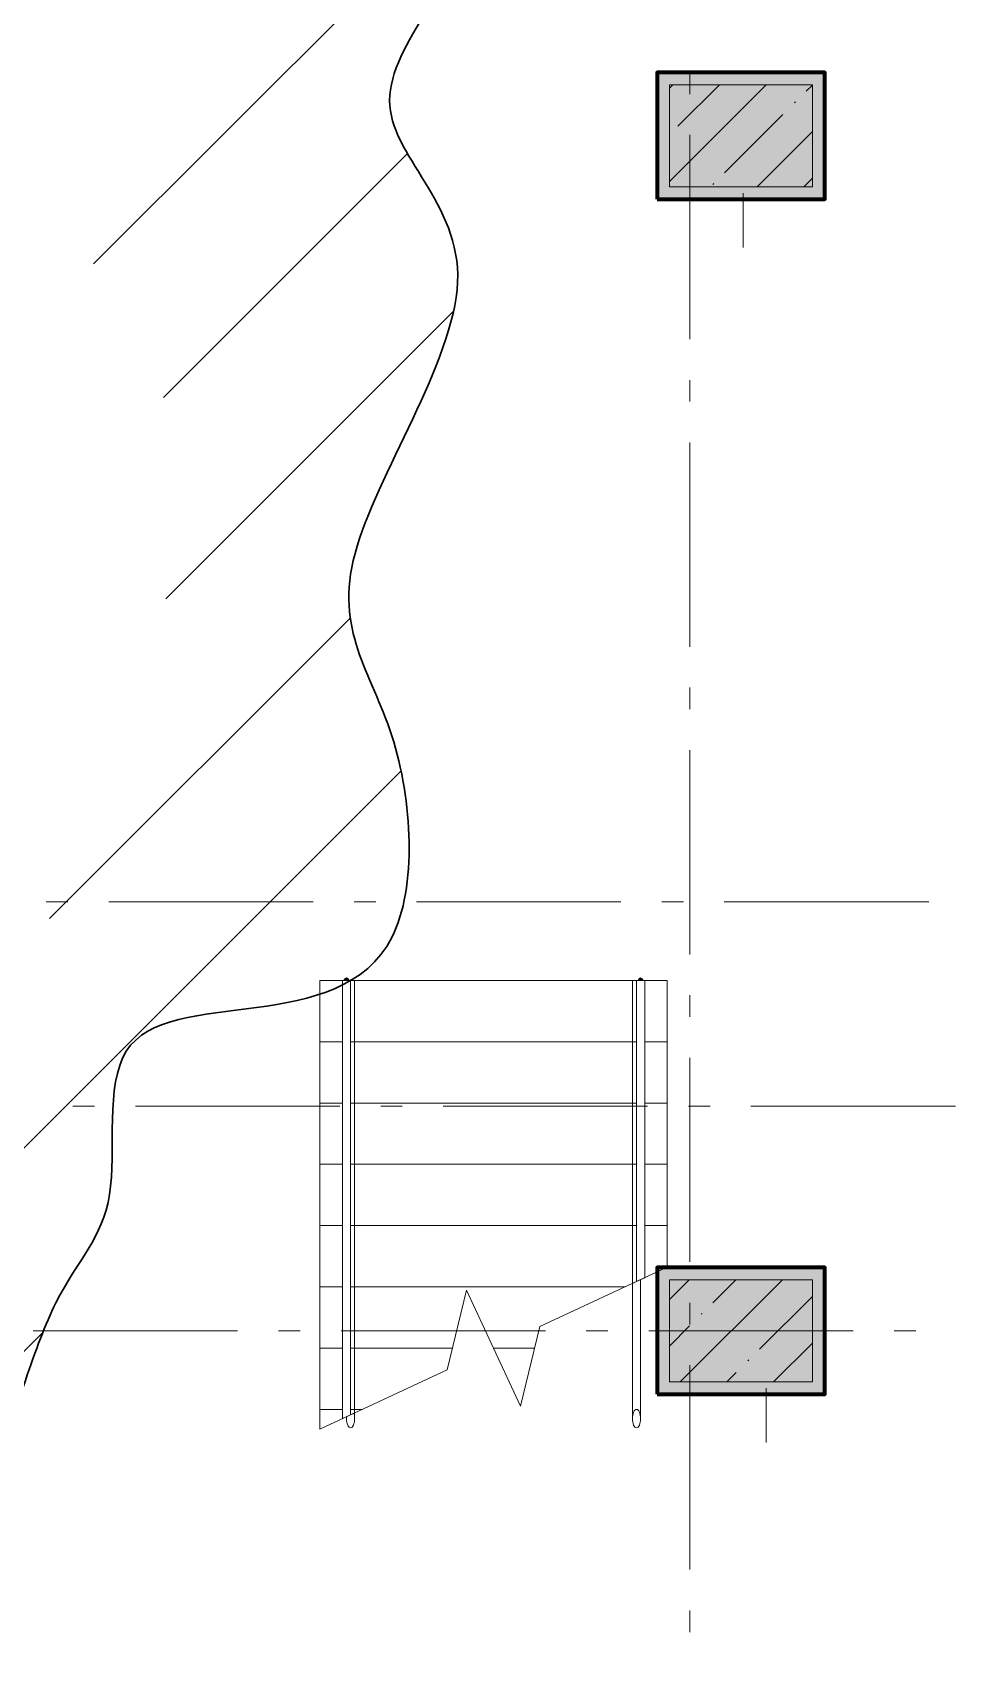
# Model space of a CAD drawing. Header units: millimetres. Extents: x -537608 to 253996, y -217170 to 186033.
# Drawn here: x -275776 to -271262, y 17471 to 25455 of the extents above; entities that cross this region are included whole.
import ezdxf

# ---------------------------------------------------------------- set-up
doc = ezdxf.new("R2010")
doc.units = ezdxf.units.MM
doc.layers.add('16) Лак 1.6м', color=160, linetype='Continuous', lineweight=90)
doc.layers.add('2) окраска коммуникации', color=152, linetype='Continuous', lineweight=30)
doc.layers.add('PDF _Геометрия', color=7, linetype='Continuous')
doc.layers.add('PDF _Сплошная заливка', color=7, linetype='Continuous', true_color=0xffffff)

msp = doc.modelspace()

# ---------------------------------------------------------------- hatches: boundary and pattern name
at = {"layer": '2) окраска коммуникации'}
h = msp.add_hatch(dxfattribs=at)
h.set_pattern_fill('ANSI31', color=5, scale=222)
h.set_pattern_definition([(45, (-305519.1207057401, -20669.70725479615), (-498.404214719338, 498.404214719338), [])])
edge = h.paths.add_edge_path()
edge.add_spline(control_points=[(-290778.1295418454, 11066.73725550275), (-290387.3432222666, 10570.64956164246), (-289743.0727939522, 11066.73725550275), (-288919.2533206891, 10560.09502494372), (-288105.9940039013, 11182.84275210756), (-286954.7584622179, 10760.64031071276), (-286007.4205449632, 10940.02898327531), (-285042.7477676743, 10616.4758401128), (-284130.9316466053, 11012.66351929682), (-281975.2535672687, 10728.45236448853), (-280376.2745304737, 10966.16539146788), (-279268.5103913055, 11271.04947029478), (-278118.4513044439, 10949.64111317335), (-276985.3064717367, 10882.03391194695), (-275953.6378516486, 10645.40870765447), (-275395.5217863466, 9715.80969079132), (-275395.5217863466, 8271.049470294769), (-275157.9741394991, 7191.990446720993), (-275614.6139921821, 6955.365242428517), (-274802.8089473837, 5738.435620353113), (-275817.5648653687, 5129.970809315353), (-275327.2936148814, 3468.32095605044), (-275716.284211203, 2758.444644058261), (-275293.4682106751, 2171.049470294798), (-273991.1979089876, 1727.434825355442), (-273974.2852068844, 2606.328441298821), (-273078.354413281, 3011.971648657254), (-273078.354413281, 4702.152378432475), (-273720.5962273882, 5040.188384564499), (-273078.354413281, 5733.162197135294), (-273720.5962273882, 6578.252911580283), (-273078.354413281, 7271.226724151078), (-273805.1597379039, 8271.049470294769), (-273078.354413281, 9012.112854846077), (-274291.2526209565, 9488.117833320925), (-274291.2526209565, 9164.229057605517), (-275005.9538269726, 9367.050661284731), (-275005.9538269726, 9971.049470294914), (-275073.6046353852, 10786.80188703947), (-275073.6046353852, 11271.04947029477), (-274668.013299255, 12503.44621075098), (-274837.1387682355, 13297.83082516133), (-275344.516727228, 13652.76863159998), (-276004.1090051488, 13838.68843497268), (-276985.0410709787, 13838.68843497268), (-277813.7588178802, 13821.78663466605), (-278642.4765647816, 14041.5100386519), (-279014.5544589998, 14768.28815095071), (-278845.4274379684, 16002.11957333274), (-278185.8367120985, 17021.04947029478), (-276443.2448242154, 17292.77574880551), (-275935.8653131717, 18408.29456904137), (-275682.1763336755, 19337.89358590452), (-275310.0999915081, 19659.02849084479), (-275479.2254604886, 20622.4311083212), (-274684.3331177936, 20656.23470893446), (-273872.526520944, 20842.15451230705), (-273940.1773293568, 22126.69133560897), (-274481.0718343636, 22725.7502556256), (-273331.0142995532, 24399.02918509419), (-274379.5971737959, 25075.10119735836), (-273331.0142995532, 26038.50451394953), (-274075.1700879899, 26985.00533111931), (-273078.354413281, 28523.06915902023), (-273078.354413281, 28523.06915902023), (-273345.9962499433, 29714.537717836), (-274039.4123800195, 30880.7626381065), (-275206.382616933, 30238.49422645559), (-276187.3146827629, 30745.54823565369), (-277354.2849196764, 30153.98522492256), (-279011.7204134791, 30982.17343994616), (-280026.4778835152, 30677.94103442728), (-281278.0100788933, 29934.26112182184), (-280499.3584001249, 28301.04947029485), (-281142.0364238914, 27038.3862445215), (-279890.5042285133, 25838.35842275272), (-281260.4253386136, 24180.04947029485), (-280059.6296974938, 22745.3282675294), (-281159.2859211085, 21829.04947029485), (-280076.8791947109, 20222.53182846601), (-281092.8162236715, 18916.62656016208), (-280737.6525836075, 18003.92934360544), (-280923.690754691, 17429.26743406607), (-281752.4085015923, 17141.93682885382), (-283156.1550158989, 17665.89333747341), (-283714.2710812009, 17125.03502854719), (-284813.592061753, 17750.40233900633), (-285185.6684039201, 17108.13322824056), (-286132.7750655437, 17801.10773992622), (-287328.3544132805, 16388.25048558218), (-285898.1716598534, 14701.76108214785), (-286388.6369167427, 13644.84066934502), (-285779.7842971823, 13214.04947029485), (-286591.5893419807, 12701.04947029479), (-286591.5893419807, 11811.55253060385), (-287690.9087704814, 11727.04352907082), (-288012.2485583902, 12132.68673642936), (-288722.5773905696, 11760.84712968408), (-289229.9569016132, 12453.82164136963), (-289940.2857337925, 11963.66873336329), (-290684.4415222293, 11777.74892999071), (-290778.1295418454, 11066.73725550275)], knot_values=[0, 0, 0, 0, 1, 2, 3, 4, 5, 6, 7, 8, 9, 10, 11, 12, 13, 14, 15, 16, 17, 18, 19, 20, 21, 22, 23, 24, 25, 26, 27, 28, 29, 30, 31, 32, 33, 34, 35, 36, 37, 38, 39, 40, 41, 42, 43, 44, 45, 46, 47, 48, 49, 50, 51, 52, 53, 54, 55, 56, 57, 58, 59, 60, 61, 62, 63, 64, 65, 66, 67, 68, 69, 70, 71, 72, 73, 74, 75, 76, 77, 78, 79, 80, 81, 82, 83, 84, 85, 86, 87, 88, 89, 90, 91, 92, 93, 94, 95, 96, 97, 98, 99, 99, 99, 99], degree=3, periodic=0)
edge = h.paths.add_edge_path(flags=16)
edge.add_arc((-282974.131416871, 12518.01710380639), 1274.567205917258, 125.00000004974521, 234.99999995025502, ccw=False)
edge.add_arc((-283038.6718286237, 14513.97250692987), 1162.044431998314, 125.0000000497451, 234.9999999502549, ccw=False)
edge.add_arc((-282295.866379925, 15202.92320276394), 1433.645541916495, 59.43173917583039, 169.4317390763406, ccw=False)
edge.add_arc((-282677.7619326952, 14748.50929600756), 2021.488717905952, -53.33912159542018, 56.66087830508968, ccw=False)
edge.add_arc((-282413.833053277, 12555.55064106403), 1102.633641852591, -78.79029658103138, 31.20970331947842, ccw=False)
edge.add_arc((-282952.3368390173, 12001.108425786), 919.0678340200262, 215.000000049745, 324.999999950255, ccw=False)
edge = h.paths.add_edge_path(flags=16)
edge.add_arc((-277532.2831400353, 20735.81904805778), 1174.761648407511, 125.0000000497451, 234.9999999502549, ccw=False)
edge.add_arc((-276960.5272288629, 23476.98792195341), 2171.587658382488, 125.0000000497451, 234.9999999502549, ccw=False)
edge.add_arc((-277291.7325825877, 26561.69859435377), 1594.148746454434, 125.00000004974521, 234.99999995025502, ccw=False)
edge.add_arc((-277094.170017662, 27873.72006977277), 1111.9458483979, 70.31799187557522, 180.3179917760853, ccw=False)
edge.add_arc((-276872.3716893117, 27774.88192752863), 1155.950819868962, -27.59113456386177, 82.40886533664792, ccw=False)
edge.add_arc((-276749.5728974249, 25951.74364315184), 1572.051704682641, -54.99999995025502, 54.9999999502549, ccw=False)
edge.add_arc((-276903.478506219, 23156.4449214603), 1840.377944830278, -54.9999999502549, 54.99999995025502, ccw=False)
edge.add_arc((-276968.8489957234, 21036.37149134816), 1277.401584025117, -81.3467366515178, 28.65326324899212, ccw=False)
edge.add_arc((-277491.3784936382, 20273.9631484444), 872.5123162488143, 215.0000000497448, 324.9999999502551, ccw=False)
at = {"layer": 'PDF _Сплошная заливка', "true_color": 0xff7d7d, "transparency": 33554559}
for points in [[(-271961.3520078906, 24699.34982967838), (-271901.3513480254, 24699.34982967838), (-271901.3513480254, 25259.35048567818), (-271961.3520078906, 25259.35048567818), (-271961.3520078906, 25199.34763882421)], [(-271961.3520078906, 24639.35128625316), (-271901.3513480254, 24639.35128625316), (-271901.3513480254, 24699.34982967838), (-272661.3507467257, 24699.34982967838), (-272661.3507467257, 24639.35128625316)], [(-271961.3520078906, 19349.34848830201), (-271961.3520078906, 19409.34703172723), (-272661.3507467257, 19409.34703172723), (-272661.3507467257, 19349.34848830201), (-271979.596146763, 19349.34848830201)], [(-271961.3520078906, 18849.34849216795), (-271901.3513480254, 18849.34849216795), (-271901.3513480254, 19409.34703172723), (-271961.3520078906, 19409.34703172723), (-271961.3520078906, 19349.34848830201)]]:
    msp.add_hatch(color=11, dxfattribs=at).paths.add_polyline_path(points)

# ---------------------------------------------------------------- linework, layer by layer
at = {"layer": '16) Лак 1.6м'}
for points in [[(-272721.3514065908, 24639.35128625316), (-271901.3513480254, 24639.35128625316), (-271901.3513480254, 25259.35048567818), (-272721.3514065908, 25259.35048567818)], [(-272721.3514065908, 18789.34783230222), (-271901.3513480254, 18789.34783230222), (-271901.3513480254, 19409.34703172723), (-272721.3514065908, 19409.34703172723)]]:
    msp.add_lwpolyline(points, close=True, dxfattribs=at)
at = {"layer": '2) окраска коммуникации'}
msp.add_open_spline([(-290778.1295418454, 11066.73725550275), (-290387.3432222666, 10570.64956164246), (-289743.0727939522, 11066.73725550275), (-288919.2533206891, 10560.09502494372), (-288105.9940039013, 11182.84275210756), (-286954.7584622179, 10760.64031071276), (-286007.4205449632, 10940.02898327531), (-285042.7477676743, 10616.4758401128), (-284130.9316466053, 11012.66351929682), (-281975.2535672687, 10728.45236448853), (-280376.2745304737, 10966.16539146788), (-279268.5103913055, 11271.04947029478), (-278118.4513044439, 10949.64111317335), (-276985.3064717367, 10882.03391194695), (-275953.6378516486, 10645.40870765447), (-275395.5217863466, 9715.80969079132), (-275395.5217863466, 8271.049470294769), (-275157.9741394991, 7191.990446720993), (-275614.6139921821, 6955.365242428517), (-274802.8089473837, 5738.435620353113), (-275817.5648653687, 5129.970809315353), (-275327.2936148814, 3468.32095605044), (-275716.284211203, 2758.444644058261), (-275293.4682106751, 2171.049470294798), (-273991.1979089876, 1727.434825355442), (-273974.2852068844, 2606.328441298821), (-273078.354413281, 3011.971648657254), (-273078.354413281, 4702.152378432475), (-273720.5962273882, 5040.188384564499), (-273078.354413281, 5733.162197135294), (-273720.5962273882, 6578.252911580283), (-273078.354413281, 7271.226724151078), (-273805.1597379039, 8271.049470294769), (-273078.354413281, 9012.112854846077), (-274291.2526209565, 9488.117833320925), (-274291.2526209565, 9164.229057605517), (-275005.9538269726, 9367.050661284731), (-275005.9538269726, 9971.049470294914), (-275073.6046353852, 10786.80188703947), (-275073.6046353852, 11271.04947029477), (-274668.013299255, 12503.44621075098), (-274837.1387682355, 13297.83082516133), (-275344.516727228, 13652.76863159998), (-276004.1090051488, 13838.68843497268), (-276985.0410709787, 13838.68843497268), (-277813.7588178802, 13821.78663466605), (-278642.4765647816, 14041.5100386519), (-279014.5544589998, 14768.28815095071), (-278845.4274379684, 16002.11957333274), (-278185.8367120985, 17021.04947029478), (-276443.2448242154, 17292.77574880551), (-275935.8653131717, 18408.29456904137), (-275682.1763336755, 19337.89358590452), (-275310.0999915081, 19659.02849084479), (-275479.2254604886, 20622.4311083212), (-274684.3331177936, 20656.23470893446), (-273872.526520944, 20842.15451230705), (-273940.1773293568, 22126.69133560897), (-274481.0718343636, 22725.7502556256), (-273331.0142995532, 24399.02918509419), (-274379.5971737959, 25075.10119735836), (-273331.0142995532, 26038.50451394953), (-274075.1700879899, 26985.00533111931), (-273078.354413281, 28523.06915902023), (-273078.354413281, 28523.06915902023), (-273345.9962499433, 29714.537717836), (-274039.4123800195, 30880.7626381065), (-275206.382616933, 30238.49422645559), (-276187.3146827629, 30745.54823565369), (-277354.2849196764, 30153.98522492256), (-279011.7204134791, 30982.17343994616), (-280026.4778835152, 30677.94103442728), (-281278.0100788933, 29934.26112182184), (-280499.3584001249, 28301.04947029485), (-281142.0364238914, 27038.3862445215), (-279890.5042285133, 25838.35842275272), (-281260.4253386136, 24180.04947029485), (-280059.6296974938, 22745.3282675294), (-281159.2859211085, 21829.04947029485), (-280076.8791947109, 20222.53182846601), (-281092.8162236715, 18916.62656016208), (-280737.6525836075, 18003.92934360544), (-280923.690754691, 17429.26743406607), (-281752.4085015923, 17141.93682885382), (-283156.1550158989, 17665.89333747341), (-283714.2710812009, 17125.03502854719), (-284813.592061753, 17750.40233900633), (-285185.6684039201, 17108.13322824056), (-286132.7750655437, 17801.10773992622), (-287328.3544132805, 16388.25048558218), (-285898.1716598534, 14701.76108214785), (-286388.6369167427, 13644.84066934502), (-285779.7842971823, 13214.04947029485), (-286591.5893419807, 12701.04947029479), (-286591.5893419807, 11811.55253060385), (-287690.9087704814, 11727.04352907082), (-288012.2485583902, 12132.68673642936), (-288722.5773905696, 11760.84712968408), (-289229.9569016132, 12453.82164136963), (-289940.2857337925, 11963.66873336329), (-290684.4415222293, 11777.74892999071), (-290778.1295418454, 11066.73725550275)], degree=3, dxfattribs=at)
at = {"layer": 'PDF _Геометрия', "lineweight": 9}
for p, q in [((-272661.3507467257, 25259.35048567818), (-272721.3514065908, 25259.35048567818)), ((-272721.3514065908, 25259.35048567818), (-272721.3514065908, 24639.35128625316)), ((-271961.3520078906, 25259.35048567818), (-272661.3507467257, 25259.35048567818)), ((-271901.3513480254, 25259.35048567818), (-271961.3520078906, 25259.35048567818)), ((-271901.3513480254, 24699.34982967838), (-271901.3513480254, 25259.35048567818)), ((-272661.3507467257, 25182.39530457819), (-272644.3983419283, 25199.34763882421)), ((-272661.3507467257, 24726.2014607948), (-272188.2023817077, 25199.34763882421)), ((-272661.3507467257, 25199.34763882421), (-272661.3507467257, 24699.34982967838)), ((-271961.3520078906, 25199.34763882421), (-272661.3507467257, 25199.34763882421)), ((-272619.0623642769, 24996.58672985974), (-272416.2992683219, 25199.34763882421)), ((-271991.7905115172, 25167.66043540615), (-271961.3520078906, 25198.10324246234)), ((-271961.3520078906, 24699.34982967838), (-271961.3520078906, 25199.34763882421)), ((-272048.8158090303, 25110.63732488303), (-272044.0749827077, 25115.37808065818)), ((-272390.9633612191, 24768.48977269418), (-272105.8411065433, 25053.60984038315)), ((-272232.004230628, 24699.34982967838), (-271961.3520078906, 24970.00205241604)), ((-272661.3507467257, 24699.34982967838), (-271961.3520078906, 24699.34982967838)), ((-272447.9886587299, 24711.46235874231), (-272443.2478324073, 24716.20741794621)), ((-272300.4789764516, 24669.35055796591), (-272300.4789764516, 24403.19802845062)), ((-272003.9051570239, 24699.34982967838), (-271961.3520078906, 24741.90509525048)), ((-271901.3513480254, 24639.35128625316), (-271901.3513480254, 24699.34982967838)), ((-272721.3514065908, 24639.35128625316), (-272661.3507467257, 24639.35128625316)), ((-272661.3507467257, 24639.35128625316), (-271901.3513480254, 24639.35128625316)), ((-274260.9506283652, 18669.46700857399), (-274260.9506283652, 20814.34784486482)), ((-274260.9506283652, 20814.34784486482), (-274220.950893934, 20814.34784486482)), ((-274249.7897214159, 20823.18786335355), (-274253.4519392064, 20814.34784486482)), ((-274240.9518899188, 20826.84789415187), (-274249.7897214159, 20823.18786335355)), ((-274232.1118008809, 20823.18786335355), (-274240.9518899188, 20826.84789415187)), ((-274228.4518406289, 20814.34784486482), (-274232.1118008809, 20823.18786335355)), ((-274200.9521554899, 20814.34784486482), (-274220.950893934, 20814.34784486482)), ((-274220.950893934, 20814.34784486482), (-274220.950893934, 18688.11806837105)), ((-274220.950893934, 20814.34784486482), (-274200.9521554899, 20814.34784486482)), ((-274200.9521554899, 18697.44465649012), (-274200.9521554899, 20814.34784486482)), ((-274200.9521554899, 20814.34784486482), (-274200.9521554899, 18669.62630598227)), ((-274200.9521554899, 18669.62630598227), (-274200.9521554899, 20814.34784486482)), ((-274200.9521554899, 20814.34784486482), (-274200.9521554899, 18697.44465649012)), ((-272841.7511109355, 20814.34784486482), (-272821.7523019406, 20814.34784486482)), ((-272821.7523019406, 20814.34784486482), (-272841.7511109355, 20814.34784486482)), ((-272841.7511109355, 20814.34784486482), (-272841.7511109355, 18669.62630598227)), ((-272841.7511109355, 18669.62630598227), (-272841.7511109355, 20814.34784486482)), ((-272841.7511109355, 19331.25073655305), (-272841.7511109355, 20814.34784486482)), ((-272841.7511109355, 20814.34784486482), (-272841.7511109355, 19331.25073655305)), ((-272781.7503805218, 20814.34784486482), (-272821.7523019406, 20814.34784486482)), ((-272821.7523019406, 20814.34784486482), (-272821.7523019406, 19340.57732467184)), ((-272814.2514257919, 20814.34784486482), (-272810.589208006, 20823.18786335355)), ((-272810.589208006, 20823.18786335355), (-272801.7513765066, 20826.84789415187)), ((-272801.7513765066, 20826.84789415187), (-272792.9134744564, 20823.18786335355)), ((-272792.9134744564, 20823.18786335355), (-272789.2512566704, 20814.34784486482)), ((-272781.7503805218, 19359.22838446918), (-272781.7503805218, 20814.34784486482)), ((-272661.3507467257, 19409.34703172723), (-272721.3514065908, 19409.34703172723)), ((-272721.3514065908, 19409.34703172723), (-272721.3514065908, 18789.34783230222)), ((-271961.3520078906, 19409.34703172723), (-272661.3507467257, 19409.34703172723)), ((-271901.3513480254, 19409.34703172723), (-271961.3520078906, 19409.34703172723)), ((-271901.3513480254, 18849.34849216795), (-271901.3513480254, 19409.34703172723)), ((-272841.7511109355, 19331.25073655305), (-272821.7523019406, 19340.57732467184)), ((-272821.7523019406, 19340.57732467184), (-272841.7511109355, 19331.25073655305)), ((-272821.7523019406, 19340.57732467184), (-272781.7503805218, 19359.22838446918)), ((-272801.7513765066, 19349.90391279091), (-272801.7513765066, 18669.62630598227)), ((-272801.7513765066, 18669.62630598227), (-272801.7513765066, 19349.90391279091)), ((-272661.3507467257, 19251.83469974175), (-272563.8369581643, 19349.34848830201)), ((-272661.3507467257, 19349.34848830201), (-272661.3507467257, 18849.34849216795)), ((-271961.3520078906, 19349.34848830201), (-272661.3507467257, 19349.34848830201)), ((-272607.6409940745, 18849.34849216795), (-272107.6409979393, 19349.34848830201)), ((-272447.9886587299, 19237.09771412949), (-272335.7400715456, 19349.34848830201)), ((-271961.3520078906, 18849.34849216795), (-271961.3520078906, 19349.34848830201)), ((-272219.8895851236, 19009.00082751194), (-271961.3520078906, 19267.53833419744)), ((-272505.0139562407, 19180.07460360608), (-272500.2710134768, 19184.81535938152)), ((-272661.3507467257, 19023.73562613568), (-272562.0370667638, 19123.04930609472)), ((-272151.442846864, 18849.34849216795), (-271961.3520078906, 19039.44144757989)), ((-272276.9148826366, 18951.97553000029), (-272272.174056314, 18956.71635632346)), ((-272661.3507467257, 18849.34849216795), (-271961.3520078906, 18849.34849216795)), ((-272379.5419204658, 18849.34849216795), (-272333.9401801451, 18894.95023248865)), ((-271901.3513480254, 18789.34783230222), (-271901.3513480254, 18849.34849216795)), ((-272721.3514065908, 18789.34783230222), (-272661.3507467257, 18789.34783230222)), ((-272661.3507467257, 18789.34783230222), (-271901.3513480254, 18789.34783230222)), ((-272187.8471724719, 18819.34710401497), (-272187.8471724719, 18553.19887792843)), ((-274220.950893934, 18688.11806837105), (-274260.9506283652, 18669.46700857399)), ((-274220.950893934, 18714.34746603253), (-274217.0497300354, 18713.48847345354)), ((-274217.0497300354, 18713.48847345354), (-274220.950893934, 18714.34746603253)), ((-274220.950893934, 18688.11806837105), (-274200.9521554899, 18697.44465649012)), ((-274200.9521554899, 18697.44465649012), (-274220.950893934, 18688.11806837105)), ((-274204.3215284832, 18694.47141057654), (-274202.4742288194, 18686.74012462481)), ((-274202.4742288194, 18686.74012462481), (-274204.3215284832, 18694.47141057654)), ((-274202.4742288194, 18686.74012462481), (-274201.3353722809, 18678.35006134906)), ((-274201.3353722809, 18678.35006134906), (-274202.4742288194, 18686.74012462481)), ((-272840.2289670574, 18686.74012462481), (-272841.3678235959, 18678.35006134906)), ((-272840.2289670574, 18686.74012462481), (-272841.3678235959, 18678.35006134906)), ((-272838.3817379422, 18694.47141057654), (-272840.2289670574, 18686.74012462481)), ((-272838.3817379422, 18694.47141057654), (-272840.2289670574, 18686.74012462481)), ((-272835.892874671, 18701.24888742224), (-272838.3817379422, 18694.47141057654)), ((-272835.892874671, 18701.24888742224), (-272838.3817379422, 18694.47141057654)), ((-272832.8636841851, 18706.80997546678), (-272835.892874671, 18701.24888742224)), ((-272832.8636841851, 18706.80997546678), (-272835.892874671, 18701.24888742224)), ((-272829.406055628, 18710.9436656092), (-272832.8636841851, 18706.80997546678)), ((-272829.406055628, 18710.9436656092), (-272832.8636841851, 18706.80997546678)), ((-272825.6534658414, 18713.48847345354), (-272829.406055628, 18710.9436656092)), ((-272825.6534658414, 18713.48847345354), (-272829.406055628, 18710.9436656092)), ((-272821.7523019406, 18714.34746603253), (-272825.6534658414, 18713.48847345354)), ((-272821.7523019406, 18714.34746603253), (-272825.6534658414, 18713.48847345354)), ((-272817.8489510544, 18713.48847345354), (-272821.7523019406, 18714.34746603253)), ((-272817.8489510544, 18713.48847345354), (-272821.7523019406, 18714.34746603253)), ((-272814.0985482532, 18710.9436656092), (-272817.8489510544, 18713.48847345354)), ((-272814.0985482532, 18710.9436656092), (-272817.8489510544, 18713.48847345354)), ((-272810.6409196983, 18706.80997546678), (-272814.0985482532, 18710.9436656092)), ((-272810.6409196983, 18706.80997546678), (-272814.0985482532, 18710.9436656092)), ((-272807.6095422248, 18701.24888742224), (-272810.6409196983, 18706.80997546678)), ((-272807.6095422248, 18701.24888742224), (-272810.6409196983, 18706.80997546678)), ((-272805.1228659413, 18694.47141057654), (-272807.6095422248, 18701.24888742224)), ((-272805.1228659413, 18694.47141057654), (-272807.6095422248, 18701.24888742224)), ((-272803.2734498383, 18686.74012462481), (-272805.1228659413, 18694.47141057654)), ((-272803.2734498383, 18686.74012462481), (-272805.1228659413, 18694.47141057654)), ((-272802.1367097412, 18678.35006134906), (-272803.2734498383, 18686.74012462481)), ((-272802.1367097412, 18678.35006134906), (-272803.2734498383, 18686.74012462481)), ((-274240.9518899188, 18669.62630598227), (-274240.9518899188, 18678.79359669249)), ((-274240.9518899188, 18678.79359669249), (-274240.9518899188, 18669.62630598227)), ((-274240.9518899188, 18669.62630598227), (-274240.5664861356, 18678.35006134906)), ((-274240.5664861356, 18678.35006134906), (-274240.9518899188, 18669.62630598227)), ((-274240.5664861356, 18660.9025506152), (-274240.9518899188, 18669.62630598227)), ((-274240.9518899188, 18669.62630598227), (-274240.5664861356, 18660.9025506152)), ((-274239.4297460385, 18652.51248733945), (-274240.5664861356, 18660.9025506152)), ((-274240.5664861356, 18660.9025506152), (-274239.4297460385, 18652.51248733945)), ((-274237.5803299355, 18644.78120138772), (-274239.4297460385, 18652.51248733945)), ((-274239.4297460385, 18652.51248733945), (-274237.5803299355, 18644.78120138772)), ((-274235.093653652, 18638.00372454202), (-274237.5803299355, 18644.78120138772)), ((-274237.5803299355, 18644.78120138772), (-274235.093653652, 18638.00372454202)), ((-274232.0623467248, 18632.44263649748), (-274235.093653652, 18638.00372454202)), ((-274235.093653652, 18638.00372454202), (-274232.0623467248, 18632.44263649748)), ((-274228.6046476214, 18628.30894635506), (-274232.0623467248, 18632.44263649748)), ((-274232.0623467248, 18632.44263649748), (-274228.6046476214, 18628.30894635506)), ((-274224.8542448202, 18625.76420905873), (-274228.6046476214, 18628.30894635506)), ((-274228.6046476214, 18628.30894635506), (-274224.8542448202, 18625.76420905873)), ((-274220.950893934, 18624.90514593145), (-274224.8542448202, 18625.76420905873)), ((-274224.8542448202, 18625.76420905873), (-274220.950893934, 18624.90514593145)), ((-274217.0497300354, 18625.76420905873), (-274220.950893934, 18624.90514593145)), ((-274220.950893934, 18624.90514593145), (-274217.0497300354, 18625.76420905873)), ((-274213.2971402466, 18628.30894635506), (-274217.0497300354, 18625.76420905873)), ((-274217.0497300354, 18625.76420905873), (-274213.2971402466, 18628.30894635506)), ((-274209.8395116895, 18632.44263649748), (-274213.2971402466, 18628.30894635506)), ((-274213.2971402466, 18628.30894635506), (-274209.8395116895, 18632.44263649748)), ((-274206.8103212059, 18638.00372454202), (-274209.8395116895, 18632.44263649748)), ((-274209.8395116895, 18632.44263649748), (-274206.8103212059, 18638.00372454202)), ((-274204.3215284832, 18644.78120138772), (-274206.8103212059, 18638.00372454202)), ((-274206.8103212059, 18638.00372454202), (-274204.3215284832, 18644.78120138772)), ((-274202.4742288194, 18652.51248733945), (-274204.3215284832, 18644.78120138772)), ((-274204.3215284832, 18644.78120138772), (-274202.4742288194, 18652.51248733945)), ((-274201.3353722809, 18660.9025506152), (-274202.4742288194, 18652.51248733945)), ((-274202.4742288194, 18652.51248733945), (-274201.3353722809, 18660.9025506152)), ((-274201.3353722809, 18678.35006134906), (-274200.9521554899, 18669.62630598227)), ((-274200.9521554899, 18669.62630598227), (-274201.3353722809, 18678.35006134906)), ((-274200.9521554899, 18669.62630598227), (-274201.3353722809, 18660.9025506152)), ((-274201.3353722809, 18660.9025506152), (-274200.9521554899, 18669.62630598227)), ((-272841.3678235959, 18678.35006134906), (-272841.7511109355, 18669.62630598227)), ((-272841.3678235959, 18678.35006134906), (-272841.7511109355, 18669.62630598227)), ((-272841.7511109355, 18669.62630598227), (-272841.3678235959, 18660.9025506152)), ((-272841.7511109355, 18669.62630598227), (-272841.3678235959, 18660.9025506152)), ((-272841.3678235959, 18660.9025506152), (-272840.2289670574, 18652.51248733945)), ((-272841.3678235959, 18660.9025506152), (-272840.2289670574, 18652.51248733945)), ((-272840.2289670574, 18652.51248733945), (-272838.3817379422, 18644.78120138772)), ((-272840.2289670574, 18652.51248733945), (-272838.3817379422, 18644.78120138772)), ((-272838.3817379422, 18644.78120138772), (-272835.892874671, 18638.00372454202)), ((-272838.3817379422, 18644.78120138772), (-272835.892874671, 18638.00372454202)), ((-272835.892874671, 18638.00372454202), (-272832.8636841851, 18632.44263649748)), ((-272835.892874671, 18638.00372454202), (-272832.8636841851, 18632.44263649748)), ((-272832.8636841851, 18632.44263649748), (-272829.406055628, 18628.30894635506)), ((-272832.8636841851, 18632.44263649748), (-272829.406055628, 18628.30894635506)), ((-272829.406055628, 18628.30894635506), (-272825.6534658414, 18625.76420905873)), ((-272829.406055628, 18628.30894635506), (-272825.6534658414, 18625.76420905873)), ((-272825.6534658414, 18625.76420905873), (-272821.7523019406, 18624.90514593145)), ((-272825.6534658414, 18625.76420905873), (-272821.7523019406, 18624.90514593145)), ((-272821.7523019406, 18624.90514593145), (-272817.8489510544, 18625.76420905873)), ((-272821.7523019406, 18624.90514593145), (-272817.8489510544, 18625.76420905873)), ((-272817.8489510544, 18625.76420905873), (-272814.0985482532, 18628.30894635506)), ((-272817.8489510544, 18625.76420905873), (-272814.0985482532, 18628.30894635506)), ((-272814.0985482532, 18628.30894635506), (-272810.6409196983, 18632.44263649748)), ((-272814.0985482532, 18628.30894635506), (-272810.6409196983, 18632.44263649748)), ((-272810.6409196983, 18632.44263649748), (-272807.6095422248, 18638.00372454202)), ((-272810.6409196983, 18632.44263649748), (-272807.6095422248, 18638.00372454202)), ((-272807.6095422248, 18638.00372454202), (-272805.1228659413, 18644.78120138772)), ((-272807.6095422248, 18638.00372454202), (-272805.1228659413, 18644.78120138772)), ((-272805.1228659413, 18644.78120138772), (-272803.2734498383, 18652.51248733945)), ((-272805.1228659413, 18644.78120138772), (-272803.2734498383, 18652.51248733945)), ((-272803.2734498383, 18652.51248733945), (-272802.1367097412, 18660.9025506152)), ((-272803.2734498383, 18652.51248733945), (-272802.1367097412, 18660.9025506152)), ((-272801.7513765066, 18669.62630598227), (-272802.1367097412, 18678.35006134906)), ((-272801.7513765066, 18669.62630598227), (-272802.1367097412, 18678.35006134906)), ((-272802.1367097412, 18660.9025506152), (-272801.7513765066, 18669.62630598227)), ((-272802.1367097412, 18660.9025506152), (-272801.7513765066, 18669.62630598227))]:
    msp.add_line(p, q, dxfattribs=at)
at = {"layer": 'PDF _Геометрия', "color": 253, "lineweight": 9, "true_color": 0xaaaaaa}
for p, q in [((-272561.3502818785, 25153.92459661474), (-272561.3502818785, 25259.75952304447)), ((-272561.3502818785, 23953.92381575508), (-272561.3502818785, 24953.92373747519)), ((-272561.3502818785, 23648.09233361454), (-272561.3502818785, 23753.92726004428)), ((-272561.3502818785, 22448.09148220688), (-272561.3502818785, 23448.09147447528)), ((-272561.3502818785, 22142.25781307783), (-272561.3502818785, 22248.09281005557)), ((-272561.3502818785, 20942.25914865868), (-272561.3502818785, 21942.2591409268)), ((-275709.7856719613, 21199.34774029916), (-275603.9528619723, 21199.34774029916)), ((-275403.954189821, 21199.34774029916), (-274403.9541975529, 21199.34774029916)), ((-274203.9533384139, 21199.34774029916), (-274098.120528425, 21199.34774029916)), ((-273898.1197398324, 21199.34774029916), (-272898.1197475642, 21199.34774029916)), ((-272698.1188884252, 21199.34774029916), (-272592.286078434, 21199.34774029916)), ((-272392.2874062827, 21199.34774029916), (-271392.2852975777, 21199.34774029916)), ((-274371.3519864364, 20814.34784486482), (-274260.9506283652, 20814.34784486482)), ((-274260.9506283652, 20814.34784486482), (-274371.3519864364, 20814.34784486482)), ((-274371.3519864364, 20814.34784486482), (-274371.3519864364, 20514.3487078703)), ((-274220.950893934, 20814.34784486482), (-272821.7523019406, 20814.34784486482)), ((-272821.7523019406, 20814.34784486482), (-274220.950893934, 20814.34784486482)), ((-272671.3512094404, 20814.34784486482), (-272781.7503805218, 20814.34784486482)), ((-272781.7503805218, 20814.34784486482), (-272671.3512094404, 20814.34784486482)), ((-272671.3512094404, 20514.3487078703), (-272671.3512094404, 20814.34784486482)), ((-272561.3502818785, 20636.42555007763), (-272561.3502818785, 20742.25828951913)), ((-274371.3519864364, 20514.3487078703), (-274371.3519864364, 20214.34745443499)), ((-274371.3519864364, 20514.3487078703), (-274260.9506283652, 20514.3487078703)), ((-274260.9506283652, 20514.3487078703), (-274371.3519864364, 20514.3487078703)), ((-274220.950893934, 20514.3487078703), (-272821.7523019406, 20514.3487078703)), ((-272821.7523019406, 20514.3487078703), (-274220.950893934, 20514.3487078703)), ((-272781.7503805218, 20514.3487078703), (-272671.3512094404, 20514.3487078703)), ((-272671.3512094404, 20514.3487078703), (-272781.7503805218, 20514.3487078703)), ((-272671.3512094404, 20214.34745443499), (-272671.3512094404, 20514.3487078703)), ((-272561.3502818785, 19436.42469866997), (-272561.3502818785, 20436.42469093837)), ((-275579.4544303037, 20199.34781857876), (-275473.6194333248, 20199.34781857876)), ((-275273.6207611735, 20199.34781857876), (-274273.6207689053, 20199.34781857876)), ((-274371.3519864364, 20214.34745443499), (-274260.9506283652, 20214.34745443499)), ((-274260.9506283652, 20214.34745443499), (-274371.3519864364, 20214.34745443499)), ((-274371.3519864364, 20214.34745443499), (-274371.3519864364, 19914.34831744048)), ((-274220.950893934, 20214.34745443499), (-272828.318769687, 20214.34745443499)), ((-272828.318769687, 20214.34745443499), (-274220.950893934, 20214.34745443499)), ((-274073.6199097686, 20199.34781857876), (-273967.787170326, 20199.34781857876)), ((-273767.7863111848, 20199.34781857876), (-272767.7863189167, 20199.34781857876)), ((-272826.5641701109, 20214.34745443499), (-272821.7523019406, 20214.34745443499)), ((-272821.7523019406, 20214.34745443499), (-272826.5641701109, 20214.34745443499)), ((-272671.3512094404, 20214.34745443499), (-272781.7503805218, 20214.34745443499)), ((-272781.7503805218, 20214.34745443499), (-272671.3512094404, 20214.34745443499)), ((-272671.3512094404, 19914.34831744048), (-272671.3512094404, 20214.34745443499)), ((-272567.7876467654, 20199.34781857876), (-272461.9527203373, 20199.34781857876)), ((-272261.9539776374, 20199.34781857876), (-271261.9540559179, 20199.34781857876)), ((-274371.3519864364, 19914.34831744048), (-274371.3519864364, 19614.34699345715)), ((-274371.3519864364, 19914.34831744048), (-274260.9506283652, 19914.34831744048)), ((-274260.9506283652, 19914.34831744048), (-274371.3519864364, 19914.34831744048)), ((-274220.950893934, 19914.34831744048), (-272828.3489642366, 19914.34831744048)), ((-272828.3489642366, 19914.34831744048), (-274220.950893934, 19914.34831744048)), ((-272826.3811685734, 19914.34831744048), (-272821.7523019406, 19914.34831744048)), ((-272821.7523019406, 19914.34831744048), (-272826.3811685734, 19914.34831744048)), ((-272781.7503805218, 19914.34831744048), (-272671.3512094404, 19914.34831744048)), ((-272671.3512094404, 19914.34831744048), (-272781.7503805218, 19914.34831744048)), ((-272671.3512094404, 19614.34699345715), (-272671.3512094404, 19914.34831744048)), ((-274371.3519864364, 19614.34699345715), (-274371.3519864364, 19314.34792701036)), ((-274371.3519864364, 19614.34699345715), (-274260.9506283652, 19614.34699345715)), ((-274260.9506283652, 19614.34699345715), (-274371.3519864364, 19614.34699345715)), ((-274220.950893934, 19614.34699345715), (-272828.3790882375, 19614.34699345715)), ((-272828.3790882375, 19614.34699345715), (-274220.950893934, 19614.34699345715)), ((-272826.200283475, 19614.34699345715), (-272821.7523019406, 19614.34699345715)), ((-272821.7523019406, 19614.34699345715), (-272826.200283475, 19614.34699345715)), ((-272781.7503805218, 19614.34699345715), (-272671.3512094404, 19614.34699345715)), ((-272671.3512094404, 19614.34699345715), (-272781.7503805218, 19614.34699345715)), ((-272671.3512094404, 19410.70980765099), (-272671.3512094404, 19614.34699345715)), ((-273294.7736099917, 19120.00283134584), (-272671.3512094404, 19410.70980765099)), ((-274371.3519864364, 19314.34792701036), (-274371.3519864364, 19014.34879001584)), ((-274371.3519864364, 19314.34792701036), (-274260.9506283652, 19314.34792701036)), ((-274260.9506283652, 19314.34792701036), (-274371.3519864364, 19314.34792701036)), ((-274220.950893934, 19314.34792701036), (-272877.9982555801, 19314.34792701036)), ((-272877.9982555801, 19314.34792701036), (-274220.950893934, 19314.34792701036)), ((-273747.9295858829, 18908.69256169733), (-273653.4192377863, 19297.56991689881)), ((-273653.4192377863, 19297.56991689881), (-273389.2840286369, 18731.12759258459)), ((-272561.3502818785, 19130.59110008921), (-272561.3502818785, 19236.42383953071)), ((-275773.4119351948, 19099.34743201487), (-274773.414059368, 19099.34743201487)), ((-274573.4132707753, 19099.34743201487), (-274467.5804607887, 19099.34743201487)), ((-274267.5796016474, 19099.34743201487), (-273267.5796093793, 19099.34743201487)), ((-273389.2840286369, 18731.12759258459), (-273294.7736099917, 19120.00283134584)), ((-273067.5787502403, 19099.34743201487), (-272961.7460108, 19099.34743201487)), ((-272761.745151661, 19099.34743201487), (-271761.7451593929, 19099.34743201487)), ((-271561.7464872416, 19099.34743201487), (-271455.911560809, 19099.34743201487)), ((-274371.3519864364, 19014.34879001584), (-274371.3519864364, 18714.34746603253)), ((-274371.3519864364, 19014.34879001584), (-274260.9506283652, 19014.34879001584)), ((-274260.9506283652, 19014.34879001584), (-274371.3519864364, 19014.34879001584)), ((-274220.950893934, 19014.34879001584), (-273722.2513092804, 19014.34879001584)), ((-273722.2513092804, 19014.34879001584), (-274220.950893934, 19014.34879001584)), ((-273521.3505397178, 19014.34879001584), (-273320.4518865919, 19014.34879001584)), ((-273320.4518865919, 19014.34879001584), (-273521.3505397178, 19014.34879001584)), ((-272561.3502818785, 17930.59024868154), (-272561.3502818785, 18930.59024094967)), ((-274371.3519864364, 18617.98551484389), (-273747.9295858829, 18908.69256169733)), ((-274371.3519864364, 18714.34746603253), (-274371.3519864364, 18617.98551484389)), ((-274371.3519864364, 18714.34746603253), (-274260.9506283652, 18714.34746603253)), ((-274260.9506283652, 18714.34746603253), (-274371.3519864364, 18714.34746603253)), ((-274220.950893934, 18714.34746603253), (-274164.7028238577, 18714.34746603253)), ((-274164.7028238577, 18714.34746603253), (-274220.950893934, 18714.34746603253)), ((-272561.3502818785, 17624.7566501005), (-272561.3502818785, 17730.59157653051))]:
    msp.add_line(p, q, dxfattribs=at)
at = {"layer": 'PDF _Сплошная заливка', "color": 11, "lineweight": 35, "true_color": 0xff7d7d, "transparency": 33554559}
for points in [[(-272661.3507467257, 24639.35128625316), (-272661.3507467257, 25259.35048567818), (-272721.3514065908, 24639.35128625316), (-272721.3514065908, 25259.35048567818)], [(-271961.3520078906, 25199.34763882421), (-271961.3520078906, 25259.35048567818), (-272661.3507467257, 25199.34763882421), (-272661.3507467257, 25259.35048567818)], [(-272661.3507467257, 18789.34783230222), (-272661.3507467257, 19409.34703172723), (-272721.3514065908, 18789.34783230222), (-272721.3514065908, 19409.34703172723)], [(-272661.3507467257, 18789.34783230222), (-271901.3513480254, 18789.34783230222), (-272661.3507467257, 18849.34849216795), (-271901.3513480254, 18849.34849216795)]]:
    msp.add_solid(points, dxfattribs=at)
at = {"layer": 'PDF _Сплошная заливка', "lineweight": 35, "transparency": 33554559}
for points in [[(-272661.3507467257, 24699.34982967838), (-271961.3520078906, 24699.34982967838), (-272661.3507467257, 25199.34763882421), (-271961.3520078906, 25199.34763882421)], [(-274232.1118008809, 20814.34784486482), (-274232.1118008809, 20823.18786335355), (-274253.4519392064, 20814.34784486482), (-274240.9518899188, 20826.84789415187)], [(-272810.589208006, 20814.34784486482), (-272789.2512566704, 20814.34784486482), (-272810.589208006, 20823.18786335355), (-272801.7513765066, 20826.84789415187)], [(-272661.3507467257, 18849.34849216795), (-271961.3520078906, 18849.34849216795), (-272661.3507467257, 19349.34848830201), (-271961.3520078906, 19349.34848830201)]]:
    msp.add_solid(points, dxfattribs=at)

doc.saveas('drawing.dxf')
